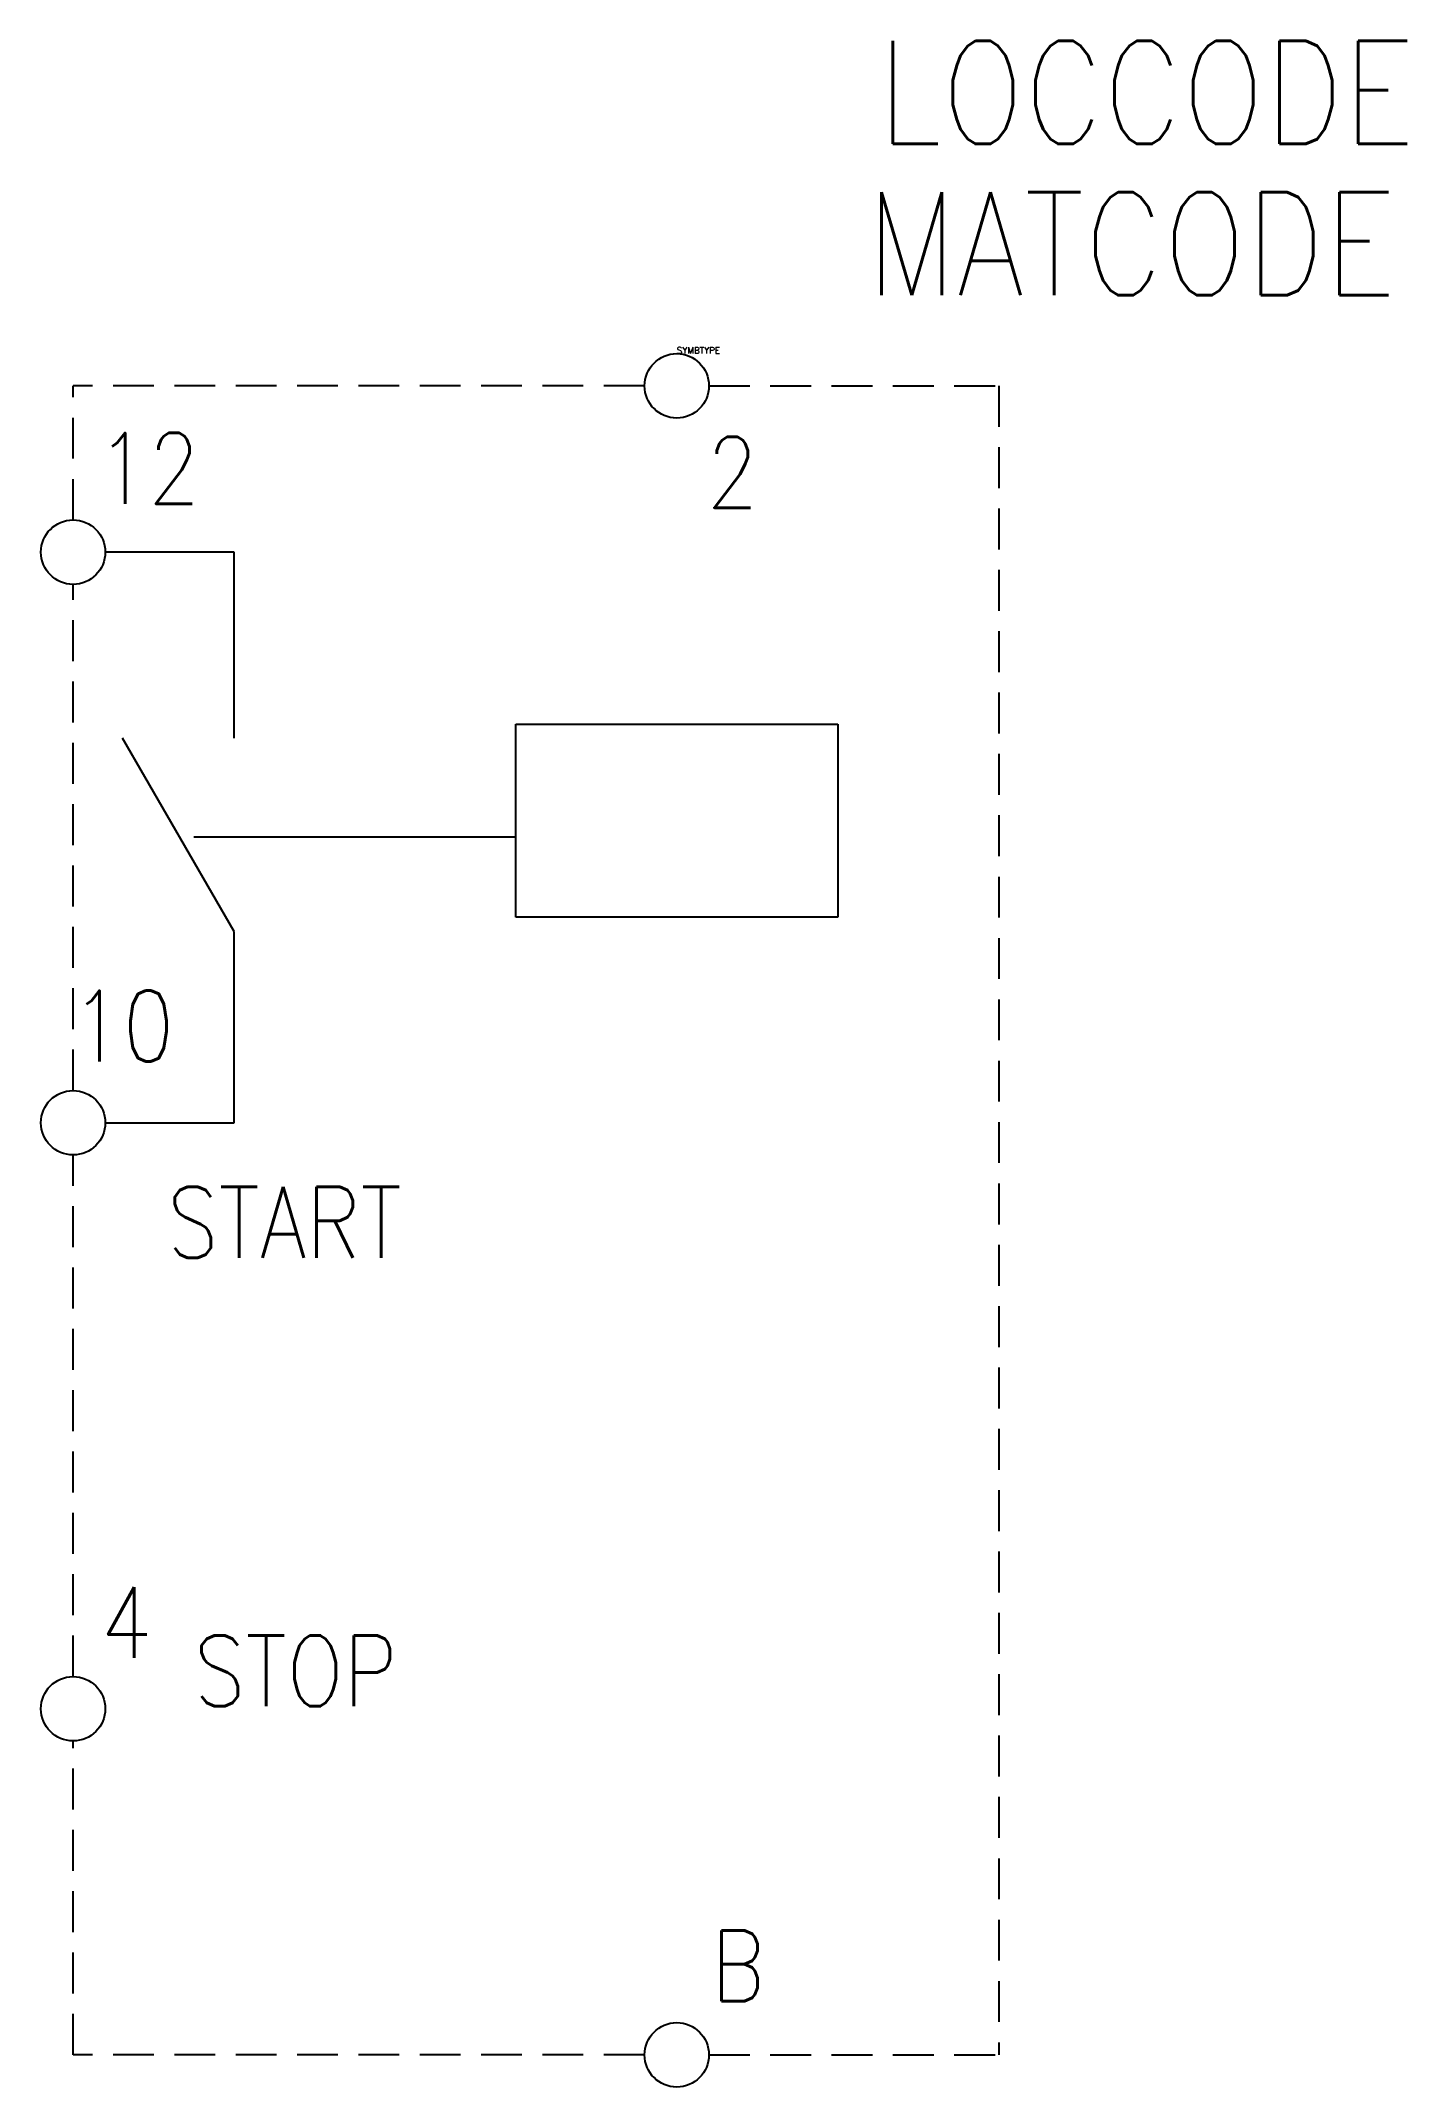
# Model space of a CAD drawing. Extents: x 142.8 to 185.2, y 180.2 to 243.7.
import ezdxf
from ezdxf.enums import TextEntityAlignment as Align

# ---------------------------------------------------------------- set-up
doc = ezdxf.new("R2010")
doc.units = 0
doc.header["$LTSCALE"] = 0.1
doc.header["$MEASUREMENT"] = 0
doc.linetypes.add('DASHED', pattern=[19.05, 12.7, -6.35])
doc.layers.get('0').update_dxf_attribs({"linetype": 'CONTINUOUS'})
for name, color, linetype in [('1', 8, 'CONTINUOUS'), ('11', 30, 'CONTINUOUS'), ('12', 30, 'CONTINUOUS'), ('21', 8, 'DASHED')]:
    doc.layers.add(name, color=color, linetype=linetype)
doc.styles.add('ROMANS', font='ROMANS', dxfattribs={"width": 0.85})
doc.styles.get("Standard").update_dxf_attribs({"font": 'simplex', "width": 0.85})

msp = doc.modelspace()

# ---------------------------------------------------------------- linework, layer by layer
at = {"layer": '1'}
for p, q in [((143.75, 228.837), (143.75, 228.837)), ((148.75, 227.837), (144.75, 227.837)), ((148.75, 222.058), (148.75, 227.837)), ((157.5, 222.5), (167.5, 222.5)), ((157.5, 216.5), (157.5, 222.5)), ((167.5, 222.5), (167.5, 216.5)), ((148.75, 216.058), (145.286, 222.058)), ((148.75, 222.058), (148.75, 222.058)), ((147.5, 219), (157.5, 219)), ((148.75, 210.119), (148.75, 216.058)), ((167.5, 216.5), (157.5, 216.5)), ((144.75, 210.119), (148.75, 210.119)), ((143.75, 192.924), (143.75, 192.924))]:
    msp.add_line(p, q, dxfattribs=at)
for centre in [(162.5, 233), (143.75, 227.837), (143.75, 210.119), (143.75, 191.924), (162.5, 181.178)]:
    msp.add_circle(centre, 1, dxfattribs=at)
at = {"layer": '21'}
for p, q in [((161.5, 233), (143.75, 233)), ((143.75, 228.837), (143.75, 233)), ((163.5, 233), (172.5, 233)), ((172.5, 233), (172.5, 181.178)), ((143.75, 211.119), (143.75, 226.837)), ((143.75, 192.924), (143.75, 209.119)), ((143.75, 181.178), (143.75, 190.924)), ((161.5, 181.178), (143.75, 181.178)), ((163.5, 181.178), (172.5, 181.178))]:
    msp.add_line(p, q, dxfattribs=at)

# ---------------------------------------------------------------- texts
at = {"flags": 1}
msp.add_attdef('SYMBTYPE', (162.5, 234), 'RL', height=0.2, dxfattribs=at)
at = {"layer": '1', "style": 'ROMANS', "width": 0.85}
for s, p in [('12', (147.687, 229.341)), ('10', (146.89, 212.023)), ('4', (146.203, 193.501))]:
    msp.add_text(s, height=2.2, dxfattribs=at).set_placement(p, align=Align.RIGHT)
for s, p in [('2', (163.426, 229.215)), ('START', (146.666, 205.926)), ('STOP', (147.5, 192)), ('B', (163.564, 182.841))]:
    msp.add_text(s, height=2.2, dxfattribs=at).set_placement(p)
at = {"layer": '11', "style": 'ROMANS', "width": 0.85}
msp.add_attdef('LOCCODE', (168.746, 240.51), '', height=3.2, dxfattribs=at)
at = {"layer": '12', "style": 'ROMANS', "width": 0.85}
msp.add_attdef('MATCODE', (168.397, 235.813), '', height=3.2, dxfattribs=at)

doc.saveas('drawing.dxf')
